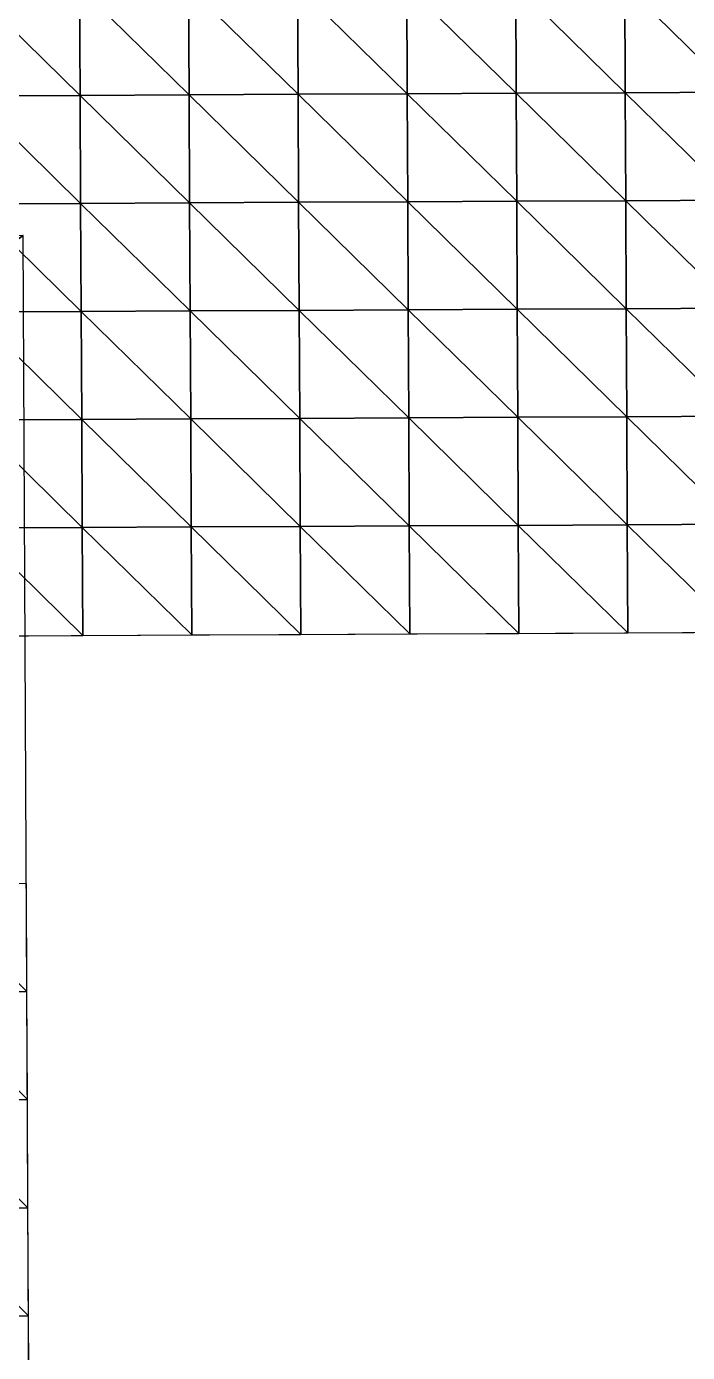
# Model space of a CAD drawing. Extents: x -372 to 678, y -263 to 741.
# Drawn here: x 369.7 to 445.8, y 134.4 to 287 of the extents above; entities that cross this region are included whole.
import ezdxf

# ---------------------------------------------------------------- set-up
doc = ezdxf.new("R2010")
doc.units = 0
doc.header["$LTSCALE"] = 0.0254
doc.layers.get('0').update_dxf_attribs({"linetype": 'CONTINUOUS'})
doc.layers.add('LOCATION_SNAPSHOT', color=144, linetype='CONTINUOUS')
doc.layers.add('LOCATION_TERRAIN', color=36, linetype='CONTINUOUS')

# ---------------------------------------------------------------- blocks, each defined once
blk = doc.blocks.new('LOCATION_SNAPSHOT')
at = {"color": 8}
mesh = blk.add_polyface(dxfattribs=at)
corners = [(-369.31, -262.94), (369.31, 262.95), (-371.82, 259.38), (371.82, -259.38)]
mesh.append_faces([[corners[k] for k in face] for face in [(0, 1, 2), (1, 0, 3)]], dxfattribs={"vtx0": -1, "color": 8})
blk = doc.blocks.new('LOCATION_TERRAIN')
at = {"color": 8}
mesh = blk.add_polyface(dxfattribs=at)
corners = [(369.73, 175.89, 6.72), (369.67, 188.33, 6.76), (357.1, 188.27, 6.11)]
mesh.append_faces([[corners[k] for k in face] for face in [(0, 1, 2)]], dxfattribs={"color": 8})
mesh = blk.add_polyface(dxfattribs=at)
corners = [(369.73, 175.89, 6.72), (357.1, 188.27, 6.11), (357.16, 175.83, 6.06)]
mesh.append_faces([[corners[k] for k in face] for face in [(0, 1, 2)]], dxfattribs={"color": 8})
mesh = blk.add_polyface(dxfattribs=at)
corners = [(369.79, 163.46, 6.72), (369.73, 175.89, 6.72), (357.16, 175.83, 6.06)]
mesh.append_faces([[corners[k] for k in face] for face in [(0, 1, 2)]], dxfattribs={"color": 8})
mesh = blk.add_polyface(dxfattribs=at)
corners = [(369.79, 163.46, 6.72), (357.16, 175.83, 6.06), (357.22, 163.4, 6.06)]
mesh.append_faces([[corners[k] for k in face] for face in [(0, 1, 2)]], dxfattribs={"color": 8})
mesh = blk.add_polyface(dxfattribs=at)
corners = [(369.85, 151.02, 6.72), (369.79, 163.46, 6.72), (357.22, 163.4, 6.06)]
mesh.append_faces([[corners[k] for k in face] for face in [(0, 1, 2)]], dxfattribs={"color": 8})
mesh = blk.add_polyface(dxfattribs=at)
corners = [(369.85, 151.02, 6.72), (357.22, 163.4, 6.06), (357.28, 150.96, 6.06)]
mesh.append_faces([[corners[k] for k in face] for face in [(0, 1, 2)]], dxfattribs={"color": 8})
mesh = blk.add_polyface(dxfattribs=at)
corners = [(369.91, 138.58, 7.15), (369.85, 151.02, 6.72), (357.28, 150.96, 6.06)]
mesh.append_faces([[corners[k] for k in face] for face in [(0, 1, 2)]], dxfattribs={"color": 8})
mesh = blk.add_polyface(dxfattribs=at)
corners = [(369.91, 138.58, 7.15), (357.28, 150.96, 6.06), (357.34, 138.52, 6.32)]
mesh.append_faces([[corners[k] for k in face] for face in [(0, 1, 2)]], dxfattribs={"color": 8})
mesh = blk.add_polyface(dxfattribs=at)
corners = [(369.97, 126.15, 7.71), (369.91, 138.58, 7.15), (357.34, 138.52, 6.32)]
mesh.append_faces([[corners[k] for k in face] for face in [(0, 1, 2)]], dxfattribs={"color": 8})
mesh = blk.add_polyface(dxfattribs=at)
corners = [(369.97, 126.15, 7.71), (357.34, 138.52, 6.32), (357.4, 126.09, 6.66)]
mesh.append_faces([[corners[k] for k in face] for face in [(0, 1, 2)]], dxfattribs={"color": 8})
blk = doc.blocks.new('LOCATION_SNAPSHOT_1')
at = {"color": 8}
mesh = blk.add_polyface(dxfattribs=at)
corners = [(-63.49, 214.77), (675.12, 740.67), (-66.01, 737.09), (677.64, 218.35)]
mesh.append_faces([[corners[k] for k in face] for face in [(0, 1, 2), (1, 0, 3)]], dxfattribs={"vtx0": -1, "color": 8})
blk = doc.blocks.new('LOCATION_TERRAIN_1')
at = {"color": 8}
mesh = blk.add_polyface(dxfattribs=at)
corners = [(388.42, 279.13, 9.03), (388.36, 291.57, 8.43), (375.8, 291.51, 8.36)]
mesh.append_faces([[corners[k] for k in face] for face in [(0, 1, 2)]], dxfattribs={"color": 8})
mesh = blk.add_polyface(dxfattribs=at)
corners = [(400.98, 279.19, 9.12), (400.92, 291.63, 8.46), (388.36, 291.57, 8.43)]
mesh.append_faces([[corners[k] for k in face] for face in [(0, 1, 2)]], dxfattribs={"color": 8})
mesh = blk.add_polyface(dxfattribs=at)
corners = [(400.98, 279.19, 9.12), (388.36, 291.57, 8.43), (388.42, 279.13, 9.03)]
mesh.append_faces([[corners[k] for k in face] for face in [(0, 1, 2)]], dxfattribs={"color": 8})
mesh = blk.add_polyface(dxfattribs=at)
corners = [(413.55, 279.25, 9.12), (413.49, 291.69, 8.46), (400.92, 291.63, 8.46)]
mesh.append_faces([[corners[k] for k in face] for face in [(0, 1, 2)]], dxfattribs={"color": 8})
mesh = blk.add_polyface(dxfattribs=at)
corners = [(413.55, 279.25, 9.12), (400.92, 291.63, 8.46), (400.98, 279.19, 9.12)]
mesh.append_faces([[corners[k] for k in face] for face in [(0, 1, 2)]], dxfattribs={"color": 8})
mesh = blk.add_polyface(dxfattribs=at)
corners = [(426.11, 279.32, 9.12), (426.05, 291.75, 8.46), (413.49, 291.69, 8.46)]
mesh.append_faces([[corners[k] for k in face] for face in [(0, 1, 2)]], dxfattribs={"color": 8})
mesh = blk.add_polyface(dxfattribs=at)
corners = [(426.11, 279.32, 9.12), (413.49, 291.69, 8.46), (413.55, 279.25, 9.12)]
mesh.append_faces([[corners[k] for k in face] for face in [(0, 1, 2)]], dxfattribs={"color": 8})
mesh = blk.add_polyface(dxfattribs=at)
corners = [(438.67, 279.38, 9.26), (438.61, 291.81, 8.82), (426.05, 291.75, 8.46)]
mesh.append_faces([[corners[k] for k in face] for face in [(0, 1, 2)]], dxfattribs={"color": 8})
mesh = blk.add_polyface(dxfattribs=at)
corners = [(438.67, 279.38, 9.26), (426.05, 291.75, 8.46), (426.11, 279.32, 9.12)]
mesh.append_faces([[corners[k] for k in face] for face in [(0, 1, 2)]], dxfattribs={"color": 8})
mesh = blk.add_polyface(dxfattribs=at)
corners = [(451.23, 279.44, 9.53), (451.17, 291.87, 9.53), (438.61, 291.81, 8.82)]
mesh.append_faces([[corners[k] for k in face] for face in [(0, 1, 2)]], dxfattribs={"color": 8})
mesh = blk.add_polyface(dxfattribs=at)
corners = [(451.23, 279.44, 9.53), (438.61, 291.81, 8.82), (438.67, 279.38, 9.26)]
mesh.append_faces([[corners[k] for k in face] for face in [(0, 1, 2)]], dxfattribs={"color": 8})
mesh = blk.add_polyface(dxfattribs=at)
corners = [(375.86, 279.07, 8.86), (375.8, 291.51, 8.36), (363.24, 291.45, 8.29)]
mesh.append_faces([[corners[k] for k in face] for face in [(0, 1, 2)]], dxfattribs={"color": 8})
mesh = blk.add_polyface(dxfattribs=at)
corners = [(375.86, 279.07, 8.86), (363.24, 291.45, 8.29), (363.3, 279.01, 8.68)]
mesh.append_faces([[corners[k] for k in face] for face in [(0, 1, 2)]], dxfattribs={"color": 8})
mesh = blk.add_polyface(dxfattribs=at)
corners = [(388.42, 279.13, 9.03), (375.8, 291.51, 8.36), (375.86, 279.07, 8.86)]
mesh.append_faces([[corners[k] for k in face] for face in [(0, 1, 2)]], dxfattribs={"color": 8})
mesh = blk.add_polyface(dxfattribs=at)
corners = [(438.73, 266.94, 9.69), (438.67, 279.38, 9.26), (426.11, 279.32, 9.12)]
mesh.append_faces([[corners[k] for k in face] for face in [(0, 1, 2)]], dxfattribs={"color": 8})
mesh = blk.add_polyface(dxfattribs=at)
corners = [(451.29, 267, 9.53), (451.23, 279.44, 9.53), (438.67, 279.38, 9.26)]
mesh.append_faces([[corners[k] for k in face] for face in [(0, 1, 2)]], dxfattribs={"color": 8})
mesh = blk.add_polyface(dxfattribs=at)
corners = [(451.29, 267, 9.53), (438.67, 279.38, 9.26), (438.73, 266.94, 9.69)]
mesh.append_faces([[corners[k] for k in face] for face in [(0, 1, 2)]], dxfattribs={"color": 8})
mesh = blk.add_polyface(dxfattribs=at)
corners = [(375.92, 266.64, 9.35), (375.86, 279.07, 8.86), (363.3, 279.01, 8.68)]
mesh.append_faces([[corners[k] for k in face] for face in [(0, 1, 2)]], dxfattribs={"color": 8})
mesh = blk.add_polyface(dxfattribs=at)
corners = [(375.92, 266.64, 9.35), (363.3, 279.01, 8.68), (363.36, 266.58, 9.07)]
mesh.append_faces([[corners[k] for k in face] for face in [(0, 1, 2)]], dxfattribs={"color": 8})
mesh = blk.add_polyface(dxfattribs=at)
corners = [(388.48, 266.7, 9.64), (388.42, 279.13, 9.03), (375.86, 279.07, 8.86)]
mesh.append_faces([[corners[k] for k in face] for face in [(0, 1, 2)]], dxfattribs={"color": 8})
mesh = blk.add_polyface(dxfattribs=at)
corners = [(388.48, 266.7, 9.64), (375.86, 279.07, 8.86), (375.92, 266.64, 9.35)]
mesh.append_faces([[corners[k] for k in face] for face in [(0, 1, 2)]], dxfattribs={"color": 8})
mesh = blk.add_polyface(dxfattribs=at)
corners = [(401.04, 266.76, 9.78), (400.98, 279.19, 9.12), (388.42, 279.13, 9.03)]
mesh.append_faces([[corners[k] for k in face] for face in [(0, 1, 2)]], dxfattribs={"color": 8})
mesh = blk.add_polyface(dxfattribs=at)
corners = [(401.04, 266.76, 9.78), (388.42, 279.13, 9.03), (388.48, 266.7, 9.64)]
mesh.append_faces([[corners[k] for k in face] for face in [(0, 1, 2)]], dxfattribs={"color": 8})
mesh = blk.add_polyface(dxfattribs=at)
corners = [(413.61, 266.82, 9.78), (413.55, 279.25, 9.12), (400.98, 279.19, 9.12)]
mesh.append_faces([[corners[k] for k in face] for face in [(0, 1, 2)]], dxfattribs={"color": 8})
mesh = blk.add_polyface(dxfattribs=at)
corners = [(413.61, 266.82, 9.78), (400.98, 279.19, 9.12), (401.04, 266.76, 9.78)]
mesh.append_faces([[corners[k] for k in face] for face in [(0, 1, 2)]], dxfattribs={"color": 8})
mesh = blk.add_polyface(dxfattribs=at)
corners = [(426.17, 266.88, 9.78), (426.11, 279.32, 9.12), (413.55, 279.25, 9.12)]
mesh.append_faces([[corners[k] for k in face] for face in [(0, 1, 2)]], dxfattribs={"color": 8})
mesh = blk.add_polyface(dxfattribs=at)
corners = [(426.17, 266.88, 9.78), (413.55, 279.25, 9.12), (413.61, 266.82, 9.78)]
mesh.append_faces([[corners[k] for k in face] for face in [(0, 1, 2)]], dxfattribs={"color": 8})
mesh = blk.add_polyface(dxfattribs=at)
corners = [(438.73, 266.94, 9.69), (426.11, 279.32, 9.12), (426.17, 266.88, 9.78)]
mesh.append_faces([[corners[k] for k in face] for face in [(0, 1, 2)]], dxfattribs={"color": 8})
mesh = blk.add_polyface(dxfattribs=at)
corners = [(375.98, 254.2, 9.15), (375.92, 266.64, 9.35), (363.36, 266.58, 9.07)]
mesh.append_faces([[corners[k] for k in face] for face in [(0, 1, 2)]], dxfattribs={"color": 8})
mesh = blk.add_polyface(dxfattribs=at)
corners = [(375.98, 254.2, 9.15), (363.36, 266.58, 9.07), (363.42, 254.14, 8.82)]
mesh.append_faces([[corners[k] for k in face] for face in [(0, 1, 2)]], dxfattribs={"color": 8})
mesh = blk.add_polyface(dxfattribs=at)
corners = [(388.54, 254.26, 9.48), (388.48, 266.7, 9.64), (375.92, 266.64, 9.35)]
mesh.append_faces([[corners[k] for k in face] for face in [(0, 1, 2)]], dxfattribs={"color": 8})
mesh = blk.add_polyface(dxfattribs=at)
corners = [(388.54, 254.26, 9.48), (375.92, 266.64, 9.35), (375.98, 254.2, 9.15)]
mesh.append_faces([[corners[k] for k in face] for face in [(0, 1, 2)]], dxfattribs={"color": 8})
mesh = blk.add_polyface(dxfattribs=at)
corners = [(401.1, 254.32, 9.7), (401.04, 266.76, 9.78), (388.48, 266.7, 9.64)]
mesh.append_faces([[corners[k] for k in face] for face in [(0, 1, 2)]], dxfattribs={"color": 8})
mesh = blk.add_polyface(dxfattribs=at)
corners = [(401.1, 254.32, 9.7), (388.48, 266.7, 9.64), (388.54, 254.26, 9.48)]
mesh.append_faces([[corners[k] for k in face] for face in [(0, 1, 2)]], dxfattribs={"color": 8})
mesh = blk.add_polyface(dxfattribs=at)
corners = [(413.67, 254.38, 9.83), (413.61, 266.82, 9.78), (401.04, 266.76, 9.78)]
mesh.append_faces([[corners[k] for k in face] for face in [(0, 1, 2)]], dxfattribs={"color": 8})
mesh = blk.add_polyface(dxfattribs=at)
corners = [(413.67, 254.38, 9.83), (401.04, 266.76, 9.78), (401.1, 254.32, 9.7)]
mesh.append_faces([[corners[k] for k in face] for face in [(0, 1, 2)]], dxfattribs={"color": 8})
mesh = blk.add_polyface(dxfattribs=at)
corners = [(426.23, 254.44, 9.97), (426.17, 266.88, 9.78), (413.61, 266.82, 9.78)]
mesh.append_faces([[corners[k] for k in face] for face in [(0, 1, 2)]], dxfattribs={"color": 8})
mesh = blk.add_polyface(dxfattribs=at)
corners = [(426.23, 254.44, 9.97), (413.61, 266.82, 9.78), (413.67, 254.38, 9.83)]
mesh.append_faces([[corners[k] for k in face] for face in [(0, 1, 2)]], dxfattribs={"color": 8})
mesh = blk.add_polyface(dxfattribs=at)
corners = [(438.79, 254.5, 9.9), (438.73, 266.94, 9.69), (426.17, 266.88, 9.78)]
mesh.append_faces([[corners[k] for k in face] for face in [(0, 1, 2)]], dxfattribs={"color": 8})
mesh = blk.add_polyface(dxfattribs=at)
corners = [(438.79, 254.5, 9.9), (426.17, 266.88, 9.78), (426.23, 254.44, 9.97)]
mesh.append_faces([[corners[k] for k in face] for face in [(0, 1, 2)]], dxfattribs={"color": 8})
mesh = blk.add_polyface(dxfattribs=at)
corners = [(451.35, 254.56, 9.63), (451.29, 267, 9.53), (438.73, 266.94, 9.69)]
mesh.append_faces([[corners[k] for k in face] for face in [(0, 1, 2)]], dxfattribs={"color": 8})
mesh = blk.add_polyface(dxfattribs=at)
corners = [(451.35, 254.56, 9.63), (438.73, 266.94, 9.69), (438.79, 254.5, 9.9)]
mesh.append_faces([[corners[k] for k in face] for face in [(0, 1, 2)]], dxfattribs={"color": 8})
mesh = blk.add_polyface(dxfattribs=at)
corners = [(376.04, 241.76, 8.49), (375.98, 254.2, 9.15), (363.42, 254.14, 8.82)]
mesh.append_faces([[corners[k] for k in face] for face in [(0, 1, 2)]], dxfattribs={"color": 8})
mesh = blk.add_polyface(dxfattribs=at)
corners = [(376.04, 241.76, 8.49), (363.42, 254.14, 8.82), (363.48, 241.7, 8.16)]
mesh.append_faces([[corners[k] for k in face] for face in [(0, 1, 2)]], dxfattribs={"color": 8})
mesh = blk.add_polyface(dxfattribs=at)
corners = [(388.6, 241.82, 8.82), (388.54, 254.26, 9.48), (375.98, 254.2, 9.15)]
mesh.append_faces([[corners[k] for k in face] for face in [(0, 1, 2)]], dxfattribs={"color": 8})
mesh = blk.add_polyface(dxfattribs=at)
corners = [(388.6, 241.82, 8.82), (375.98, 254.2, 9.15), (376.04, 241.76, 8.49)]
mesh.append_faces([[corners[k] for k in face] for face in [(0, 1, 2)]], dxfattribs={"color": 8})
mesh = blk.add_polyface(dxfattribs=at)
corners = [(401.16, 241.89, 9.16), (401.1, 254.32, 9.7), (388.54, 254.26, 9.48)]
mesh.append_faces([[corners[k] for k in face] for face in [(0, 1, 2)]], dxfattribs={"color": 8})
mesh = blk.add_polyface(dxfattribs=at)
corners = [(401.16, 241.89, 9.16), (388.54, 254.26, 9.48), (388.6, 241.82, 8.82)]
mesh.append_faces([[corners[k] for k in face] for face in [(0, 1, 2)]], dxfattribs={"color": 8})
mesh = blk.add_polyface(dxfattribs=at)
corners = [(413.73, 241.95, 9.51), (413.67, 254.38, 9.83), (401.1, 254.32, 9.7)]
mesh.append_faces([[corners[k] for k in face] for face in [(0, 1, 2)]], dxfattribs={"color": 8})
mesh = blk.add_polyface(dxfattribs=at)
corners = [(413.73, 241.95, 9.51), (401.1, 254.32, 9.7), (401.16, 241.89, 9.16)]
mesh.append_faces([[corners[k] for k in face] for face in [(0, 1, 2)]], dxfattribs={"color": 8})
mesh = blk.add_polyface(dxfattribs=at)
corners = [(426.29, 242.01, 9.86), (426.23, 254.44, 9.97), (413.67, 254.38, 9.83)]
mesh.append_faces([[corners[k] for k in face] for face in [(0, 1, 2)]], dxfattribs={"color": 8})
mesh = blk.add_polyface(dxfattribs=at)
corners = [(426.29, 242.01, 9.86), (413.67, 254.38, 9.83), (413.73, 241.95, 9.51)]
mesh.append_faces([[corners[k] for k in face] for face in [(0, 1, 2)]], dxfattribs={"color": 8})
mesh = blk.add_polyface(dxfattribs=at)
corners = [(438.85, 242.07, 9.95), (438.79, 254.5, 9.9), (426.23, 254.44, 9.97)]
mesh.append_faces([[corners[k] for k in face] for face in [(0, 1, 2)]], dxfattribs={"color": 8})
mesh = blk.add_polyface(dxfattribs=at)
corners = [(438.85, 242.07, 9.95), (426.23, 254.44, 9.97), (426.29, 242.01, 9.86)]
mesh.append_faces([[corners[k] for k in face] for face in [(0, 1, 2)]], dxfattribs={"color": 8})
mesh = blk.add_polyface(dxfattribs=at)
corners = [(451.41, 242.13, 9.8), (451.35, 254.56, 9.63), (438.79, 254.5, 9.9)]
mesh.append_faces([[corners[k] for k in face] for face in [(0, 1, 2)]], dxfattribs={"color": 8})
mesh = blk.add_polyface(dxfattribs=at)
corners = [(451.41, 242.13, 9.8), (438.79, 254.5, 9.9), (438.85, 242.07, 9.95)]
mesh.append_faces([[corners[k] for k in face] for face in [(0, 1, 2)]], dxfattribs={"color": 8})
mesh = blk.add_polyface(dxfattribs=at)
corners = [(376.1, 229.33, 7.83), (376.04, 241.76, 8.49), (363.48, 241.7, 8.16)]
mesh.append_faces([[corners[k] for k in face] for face in [(0, 1, 2)]], dxfattribs={"color": 8})
mesh = blk.add_polyface(dxfattribs=at)
corners = [(376.1, 229.33, 7.83), (363.48, 241.7, 8.16), (363.54, 229.27, 7.5)]
mesh.append_faces([[corners[k] for k in face] for face in [(0, 1, 2)]], dxfattribs={"color": 8})
mesh = blk.add_polyface(dxfattribs=at)
corners = [(388.66, 229.39, 8.16), (388.6, 241.82, 8.82), (376.04, 241.76, 8.49)]
mesh.append_faces([[corners[k] for k in face] for face in [(0, 1, 2)]], dxfattribs={"color": 8})
mesh = blk.add_polyface(dxfattribs=at)
corners = [(388.66, 229.39, 8.16), (376.04, 241.76, 8.49), (376.1, 229.33, 7.83)]
mesh.append_faces([[corners[k] for k in face] for face in [(0, 1, 2)]], dxfattribs={"color": 8})
mesh = blk.add_polyface(dxfattribs=at)
corners = [(401.22, 229.45, 8.62), (401.16, 241.89, 9.16), (388.6, 241.82, 8.82)]
mesh.append_faces([[corners[k] for k in face] for face in [(0, 1, 2)]], dxfattribs={"color": 8})
mesh = blk.add_polyface(dxfattribs=at)
corners = [(401.22, 229.45, 8.62), (388.6, 241.82, 8.82), (388.66, 229.39, 8.16)]
mesh.append_faces([[corners[k] for k in face] for face in [(0, 1, 2)]], dxfattribs={"color": 8})
mesh = blk.add_polyface(dxfattribs=at)
corners = [(413.79, 229.51, 9.18), (413.73, 241.95, 9.51), (401.16, 241.89, 9.16)]
mesh.append_faces([[corners[k] for k in face] for face in [(0, 1, 2)]], dxfattribs={"color": 8})
mesh = blk.add_polyface(dxfattribs=at)
corners = [(413.79, 229.51, 9.18), (401.16, 241.89, 9.16), (401.22, 229.45, 8.62)]
mesh.append_faces([[corners[k] for k in face] for face in [(0, 1, 2)]], dxfattribs={"color": 8})
mesh = blk.add_polyface(dxfattribs=at)
corners = [(426.35, 229.57, 9.75), (426.29, 242.01, 9.86), (413.73, 241.95, 9.51)]
mesh.append_faces([[corners[k] for k in face] for face in [(0, 1, 2)]], dxfattribs={"color": 8})
mesh = blk.add_polyface(dxfattribs=at)
corners = [(426.35, 229.57, 9.75), (413.73, 241.95, 9.51), (413.79, 229.51, 9.18)]
mesh.append_faces([[corners[k] for k in face] for face in [(0, 1, 2)]], dxfattribs={"color": 8})
mesh = blk.add_polyface(dxfattribs=at)
corners = [(438.91, 229.63, 10.01), (438.85, 242.07, 9.95), (426.29, 242.01, 9.86)]
mesh.append_faces([[corners[k] for k in face] for face in [(0, 1, 2)]], dxfattribs={"color": 8})
mesh = blk.add_polyface(dxfattribs=at)
corners = [(438.91, 229.63, 10.01), (426.29, 242.01, 9.86), (426.35, 229.57, 9.75)]
mesh.append_faces([[corners[k] for k in face] for face in [(0, 1, 2)]], dxfattribs={"color": 8})
mesh = blk.add_polyface(dxfattribs=at)
corners = [(451.47, 229.69, 9.96), (451.41, 242.13, 9.8), (438.85, 242.07, 9.95)]
mesh.append_faces([[corners[k] for k in face] for face in [(0, 1, 2)]], dxfattribs={"color": 8})
mesh = blk.add_polyface(dxfattribs=at)
corners = [(451.47, 229.69, 9.96), (438.85, 242.07, 9.95), (438.91, 229.63, 10.01)]
mesh.append_faces([[corners[k] for k in face] for face in [(0, 1, 2)]], dxfattribs={"color": 8})
mesh = blk.add_polyface(dxfattribs=at)
corners = [(376.16, 216.89, 7.46), (376.1, 229.33, 7.83), (363.54, 229.27, 7.5)]
mesh.append_faces([[corners[k] for k in face] for face in [(0, 1, 2)]], dxfattribs={"color": 8})
mesh = blk.add_polyface(dxfattribs=at)
corners = [(376.16, 216.89, 7.46), (363.54, 229.27, 7.5), (363.6, 216.83, 7.07)]
mesh.append_faces([[corners[k] for k in face] for face in [(0, 1, 2)]], dxfattribs={"color": 8})
mesh = blk.add_polyface(dxfattribs=at)
corners = [(388.72, 216.95, 7.85), (388.66, 229.39, 8.16), (376.1, 229.33, 7.83)]
mesh.append_faces([[corners[k] for k in face] for face in [(0, 1, 2)]], dxfattribs={"color": 8})
mesh = blk.add_polyface(dxfattribs=at)
corners = [(388.72, 216.95, 7.85), (376.1, 229.33, 7.83), (376.16, 216.89, 7.46)]
mesh.append_faces([[corners[k] for k in face] for face in [(0, 1, 2)]], dxfattribs={"color": 8})
mesh = blk.add_polyface(dxfattribs=at)
corners = [(401.28, 217.01, 8.39), (401.22, 229.45, 8.62), (388.66, 229.39, 8.16)]
mesh.append_faces([[corners[k] for k in face] for face in [(0, 1, 2)]], dxfattribs={"color": 8})
mesh = blk.add_polyface(dxfattribs=at)
corners = [(401.28, 217.01, 8.39), (388.66, 229.39, 8.16), (388.72, 216.95, 7.85)]
mesh.append_faces([[corners[k] for k in face] for face in [(0, 1, 2)]], dxfattribs={"color": 8})
mesh = blk.add_polyface(dxfattribs=at)
corners = [(413.85, 217.07, 9.05), (413.79, 229.51, 9.18), (401.22, 229.45, 8.62)]
mesh.append_faces([[corners[k] for k in face] for face in [(0, 1, 2)]], dxfattribs={"color": 8})
mesh = blk.add_polyface(dxfattribs=at)
corners = [(413.85, 217.07, 9.05), (401.22, 229.45, 8.62), (401.28, 217.01, 8.39)]
mesh.append_faces([[corners[k] for k in face] for face in [(0, 1, 2)]], dxfattribs={"color": 8})
mesh = blk.add_polyface(dxfattribs=at)
corners = [(426.41, 217.13, 9.71), (426.35, 229.57, 9.75), (413.79, 229.51, 9.18)]
mesh.append_faces([[corners[k] for k in face] for face in [(0, 1, 2)]], dxfattribs={"color": 8})
mesh = blk.add_polyface(dxfattribs=at)
corners = [(426.41, 217.13, 9.71), (413.79, 229.51, 9.18), (413.85, 217.07, 9.05)]
mesh.append_faces([[corners[k] for k in face] for face in [(0, 1, 2)]], dxfattribs={"color": 8})
mesh = blk.add_polyface(dxfattribs=at)
corners = [(438.97, 217.19, 10.09), (438.91, 229.63, 10.01), (426.35, 229.57, 9.75)]
mesh.append_faces([[corners[k] for k in face] for face in [(0, 1, 2)]], dxfattribs={"color": 8})
mesh = blk.add_polyface(dxfattribs=at)
corners = [(438.97, 217.19, 10.09), (426.35, 229.57, 9.75), (426.41, 217.13, 9.71)]
mesh.append_faces([[corners[k] for k in face] for face in [(0, 1, 2)]], dxfattribs={"color": 8})
mesh = blk.add_polyface(dxfattribs=at)
corners = [(451.53, 217.26, 10.22), (451.47, 229.69, 9.96), (438.91, 229.63, 10.01)]
mesh.append_faces([[corners[k] for k in face] for face in [(0, 1, 2)]], dxfattribs={"color": 8})
mesh = blk.add_polyface(dxfattribs=at)
corners = [(451.53, 217.26, 10.22), (438.91, 229.63, 10.01), (438.97, 217.19, 10.09)]
mesh.append_faces([[corners[k] for k in face] for face in [(0, 1, 2)]], dxfattribs={"color": 8})

msp = doc.modelspace()

# ---------------------------------------------------------------- block references
at = {"layer": 'LOCATION_SNAPSHOT', "color": 0}
for name in ['LOCATION_SNAPSHOT_1', 'LOCATION_SNAPSHOT']:
    msp.add_blockref(name, (0, 0), dxfattribs=at)
at = {"layer": 'LOCATION_TERRAIN', "color": 0}
for name in ['LOCATION_TERRAIN_1', 'LOCATION_TERRAIN']:
    msp.add_blockref(name, (0, 0), dxfattribs=at)

doc.saveas('drawing.dxf')
